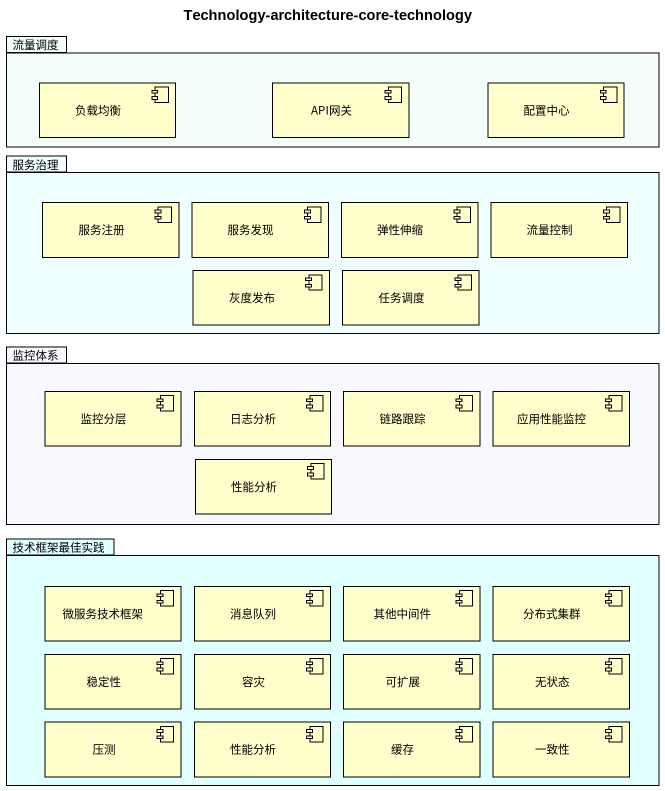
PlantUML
@startuml
title Technology-architecture-core-technology
package 流量调度 #F5FFFA {
  component 负载均衡
  component API网关
  component 配置中心
}
package 服务治理 #F0FFFF {
  component 服务注册
  component 服务发现
  component 弹性伸缩
  component 流量控制
  component 灰度发布
  component 任务调度
}
package 监控体系 #F8F8FF {
  component 监控分层
  component 日志分析
  component 链路跟踪
  component 应用性能监控
  component 性能分析
}
package 技术框架最佳实践 #E0FFFF {
  component 微服务技术框架
  component 消息队列
  component 其他中间件
  component 分布式集群
  component 稳定性
  component 容灾
  component 可扩展
  component 无状态
  component 压测
  component "性能分析" as 性能分析_2
  component 缓存
  component 一致性
}
@enduml
